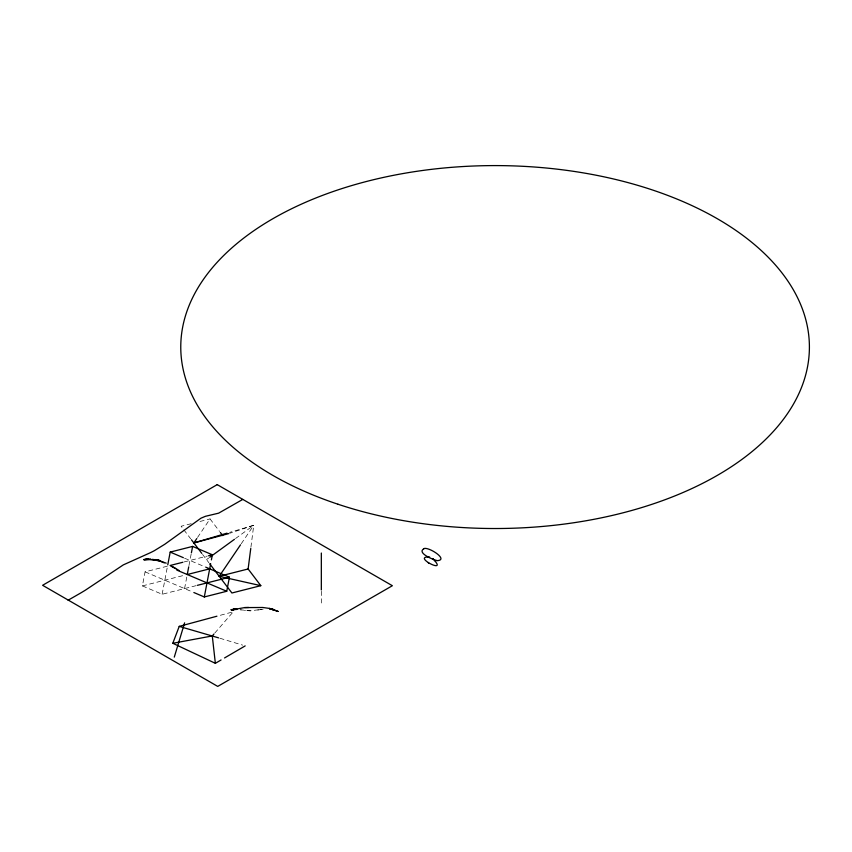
<?xml version="1.0" encoding="UTF-8"?>
<svg xmlns="http://www.w3.org/2000/svg" width="852" height="852" viewBox="0 0 852 852"><rect width="100%" height="100%" fill="white"/><g stroke="black" fill="none" stroke-linecap="round" stroke-linejoin="round"><path stroke-width="0.64" stroke-dasharray="4.26 3.19" d="M250.925 547.133L253.736 525.29L229.518 532.425M196.109 585.665L162.136 594.27L142.39 585.899L145.085 571.841L167.514 566.154L169.836 567.144M162.136 594.27L167.514 566.154M184.565 588.583L187.014 575.803M188.963 565.579L191.157 554.077M197.526 537.474L210.05 518.921L219.571 531.435M241.254 543.746L253.736 525.29L230.178 533.128M214.81 633.047L233.256 611.8L218.176 615.868M206.535 559.615L208.676 558.06M235.493 538.56L253.736 525.29M191.199 523.703L181.146 526.248L190.667 538.762M199.996 521.467L210.05 518.921M184.17 561.926L207.249 556.079M142.39 585.899L184.767 575.153M257.794 610.085L261.83 609.329L250.445 610.82L240.349 609.787L245.482 610.437M260.105 609.649L263.14 609.18M247.123 610.66L250.445 610.82M219.88 638.244L242.66 645.134M184.554 558.188L206.099 567.315M145.085 571.841L192.701 592.033M202.563 554.407L208.91 562.746M321.332 591.299L321.332 604.483"/><path stroke-width="1.28" d="M209.698 563.79L231.914 592.992L260.808 585.665L248.124 568.976L250.765 548.422M429.653 557.016C410.994 555.93 449.089 575.356 433.285 559.231M167.759 564.876L170.198 552.096L192.627 546.409L212.372 554.78L211.392 559.892M188.718 566.857L187.259 574.525L209.688 568.838M191.402 552.799L192.627 546.409M193.862 592.523L204.31 596.954L210.657 563.726M204.31 596.954L226.749 591.267L229.433 577.209L206.099 567.315M174.287 657.126L184.618 622.844M221.083 659.97L215.354 663.314L172.807 643.281L179.229 626.38L216.919 616.209M228.943 533.544L193.841 542.937L196.791 538.57M260.808 585.665L219.22 576.303L240.52 544.833M172.807 643.281L212.286 635.943L213.969 634.016M209.752 557.283L234.428 539.337M242.745 499.421L218.623 513.17L205.439 516.301L200.976 518.186L164.724 544.3L154.393 550.658A101.473 58.586 -60 0 1 149.206 553.236L123.316 564.887L85.381 590.17A266.825 154.052 -60 0 1 80.194 593.29L68.117 600.213M224.534 657.957L245.184 645.901M424.03 548.635C416.181 552.841 433.764 560.115 437.577 560.648C449.004 559.668 428.055 546.196 423.7 548.688M193.841 542.937L226.973 533.171M231.669 609.936L244.567 607.593L262.757 607.487L269.562 608.434L278.072 611.427L269.562 608.434L274.621 610.128L269.754 608.871L273.215 609.34L270.67 609.052M170.07 565.504L182.892 562.256M208.527 555.76L212.372 554.78M219.22 576.303L248.124 568.976M197.387 585.335L229.433 577.209M235.844 608.903L232.5 609.723L236.643 608.722L230.892 609.734L236.899 609.425M145.554 559.391L150.751 559.338L143.828 559.647L155.714 559.615L166.225 563.14M146.438 559.359L143.775 559.562L149.004 559.295M145.575 559.444L148.163 559.2M231.744 609.67L235.195 609.382M244.567 607.593L248.614 607.465M150.24 559.434L156.417 560.126M157.652 560.265L152.476 559.413L159.835 561.18M179.229 626.38L218.613 637.86M161.071 561.479L164.212 562.852M170.198 552.096L183.361 557.677M176.801 570.094L226.749 591.267M170.709 565.994L175.597 568.593M172.147 566.388L179.005 570.467M428.29 562.821L428.918 563.278M434.999 560.584L435.681 561.212M433.104 559.018L432.837 558.592M220.359 532.479L222.745 535.61M191.455 539.806L201.775 553.363M212.286 635.943L215.354 663.314M321.332 553.033L321.332 589.978M217.228 484.628L42.6 585.292L217.729 686.403L392.367 585.718L217.228 484.628M234.119 609.297L233.31 609.499L235.035 609.084L234.225 609.265M159.036 560.392L157.311 559.934L160.634 560.84L159.036 560.392M337.935 504.214A314.313 181.465 0 0 0 809.4 347.062A314.313 181.465 0 0 0 337.935 189.9A314.313 181.465 0 0 0 337.935 504.214"/></g></svg>
